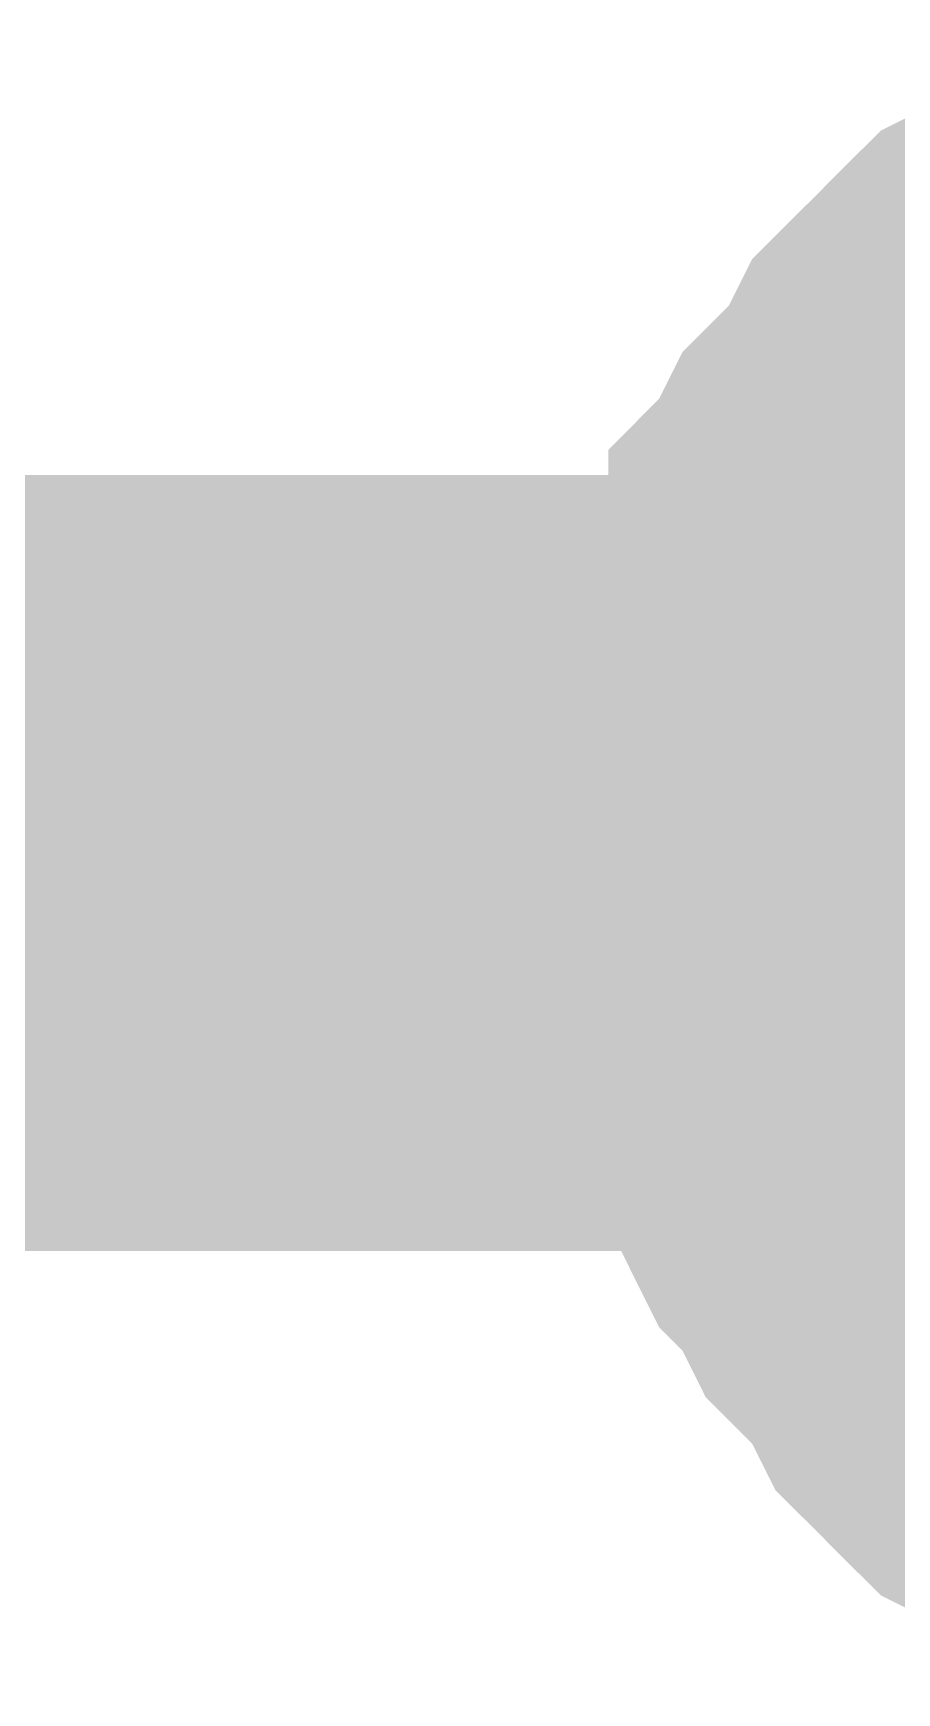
# Model space of a CAD drawing. Header units: inches. Extents: x 0 to 841, y 0 to 594.
# Drawn here: x 291.111 to 291.946, y 116.683 to 118.285 of the extents above; entities that cross this region are included whole.
import ezdxf

# ---------------------------------------------------------------- set-up
doc = ezdxf.new("R2010")
doc.units = ezdxf.units.IN
doc.layers.add('Sheet', color=255, linetype='Continuous')

msp = doc.modelspace()

# ---------------------------------------------------------------- linework, layer by layer
at = {"layer": 'Sheet'}
for points in [[(291.7494, 117.4839, 0.2997, 0.2997, 0), (291.7494, 117.5288, 0.2997, 0.2997, 0), (291.7494, 117.5737, 0.2997, 0.2997, 0), (291.7494, 117.5962, 0.2997, 0.2997, 0), (291.7718, 117.6411, 0.2997, 0.2997, 0), (291.7718, 117.686, 0.2997, 0.2997, 0), (291.7943, 117.7085, 0.2997, 0.2997, 0), (291.7943, 117.7534, 0.2997, 0.2997, 0), (291.8168, 117.7759, 0.2997, 0.2997, 0), (291.8168, 117.8208, 0.2997, 0.2997, 0), (291.8392, 117.8432, 0.2997, 0.2997, 0), (291.8617, 117.8882, 0.2997, 0.2997, 0), (291.8841, 117.9106, 0.2997, 0.2997, 0), (291.9066, 117.9331, 0.2997, 0.2997, 0), (291.929, 117.978, 0.2997, 0.2997, 0), (291.9515, 118.0005, 0.2997, 0.2997, 0), (291.974, 118.0229, 0.2997, 0.2997, 0), (291.9964, 118.0454, 0.2997, 0.2997, 0), (292.0189, 118.0678, 0.2997, 0.2997, 0), (292.0638, 118.0903, 0.2997, 0.2997, 0), (292.0863, 118.1127, 0.2997, 0.2997, 0), (292.1087, 118.1352, 0.2997, 0.2997, 0)], [(291.7494, 117.4839, 0.2997, 0.2997, 0), (291.7494, 117.5288, 0.2997, 0.2997, 0), (291.7494, 117.5737, 0.2997, 0.2997, 0), (291.7494, 117.5962, 0.2997, 0.2997, 0), (291.7718, 117.6411, 0.2997, 0.2997, 0), (291.7718, 117.686, 0.2997, 0.2997, 0), (291.7943, 117.7085, 0.2997, 0.2997, 0), (291.7943, 117.7534, 0.2997, 0.2997, 0), (291.8168, 117.7759, 0.2997, 0.2997, 0), (291.8168, 117.8208, 0.2997, 0.2997, 0), (291.8392, 117.8432, 0.2997, 0.2997, 0), (291.8617, 117.8882, 0.2997, 0.2997, 0), (291.8841, 117.9106, 0.2997, 0.2997, 0), (291.9066, 117.9331, 0.2997, 0.2997, 0), (291.929, 117.978, 0.2997, 0.2997, 0), (291.9515, 118.0005, 0.2997, 0.2997, 0), (291.974, 118.0229, 0.2997, 0.2997, 0), (291.9964, 118.0454, 0.2997, 0.2997, 0), (292.0189, 118.0678, 0.2997, 0.2997, 0), (292.0638, 118.0903, 0.2997, 0.2997, 0), (292.0863, 118.1127, 0.2997, 0.2997, 0), (292.1087, 118.1352, 0.2997, 0.2997, 0)], [(291.7494, 117.4839, 0.2997, 0.2997, 0), (291.7494, 117.5288, 0.2997, 0.2997, 0), (291.7494, 117.5737, 0.2997, 0.2997, 0), (291.7494, 117.5962, 0.2997, 0.2997, 0), (291.7718, 117.6411, 0.2997, 0.2997, 0), (291.7718, 117.686, 0.2997, 0.2997, 0), (291.7943, 117.7085, 0.2997, 0.2997, 0), (291.7943, 117.7534, 0.2997, 0.2997, 0), (291.8168, 117.7759, 0.2997, 0.2997, 0), (291.8168, 117.8208, 0.2997, 0.2997, 0), (291.8392, 117.8432, 0.2997, 0.2997, 0), (291.8617, 117.8882, 0.2997, 0.2997, 0), (291.8841, 117.9106, 0.2997, 0.2997, 0), (291.9066, 117.9331, 0.2997, 0.2997, 0), (291.929, 117.978, 0.2997, 0.2997, 0), (291.9515, 118.0005, 0.2997, 0.2997, 0), (291.974, 118.0229, 0.2997, 0.2997, 0), (291.9964, 118.0454, 0.2997, 0.2997, 0), (292.0189, 118.0678, 0.2997, 0.2997, 0), (292.0638, 118.0903, 0.2997, 0.2997, 0), (292.0863, 118.1127, 0.2997, 0.2997, 0), (292.1087, 118.1352, 0.2997, 0.2997, 0)], [(291.7494, 117.4839, 0.2997, 0.2997, 0), (291.7494, 117.5288, 0.2997, 0.2997, 0), (291.7494, 117.5737, 0.2997, 0.2997, 0), (291.7494, 117.5962, 0.2997, 0.2997, 0), (291.7718, 117.6411, 0.2997, 0.2997, 0), (291.7718, 117.686, 0.2997, 0.2997, 0), (291.7943, 117.7085, 0.2997, 0.2997, 0), (291.7943, 117.7534, 0.2997, 0.2997, 0), (291.8168, 117.7759, 0.2997, 0.2997, 0), (291.8168, 117.8208, 0.2997, 0.2997, 0), (291.8392, 117.8432, 0.2997, 0.2997, 0), (291.8617, 117.8882, 0.2997, 0.2997, 0), (291.8841, 117.9106, 0.2997, 0.2997, 0), (291.9066, 117.9331, 0.2997, 0.2997, 0), (291.929, 117.978, 0.2997, 0.2997, 0), (291.9515, 118.0005, 0.2997, 0.2997, 0), (291.974, 118.0229, 0.2997, 0.2997, 0), (291.9964, 118.0454, 0.2997, 0.2997, 0), (292.0189, 118.0678, 0.2997, 0.2997, 0), (292.0638, 118.0903, 0.2997, 0.2997, 0), (292.0863, 118.1127, 0.2997, 0.2997, 0), (292.1087, 118.1352, 0.2997, 0.2997, 0)], [(291.7494, 117.4839, 0.0991, 0.0991, 0), (291.7494, 117.5288, 0.0991, 0.0991, 0), (291.7494, 117.5737, 0.0991, 0.0991, 0), (291.7494, 117.5962, 0.0991, 0.0991, 0), (291.7718, 117.6411, 0.0991, 0.0991, 0), (291.7718, 117.686, 0.0991, 0.0991, 0), (291.7943, 117.7085, 0.0991, 0.0991, 0), (291.7943, 117.7534, 0.0991, 0.0991, 0), (291.8168, 117.7759, 0.0991, 0.0991, 0), (291.8168, 117.8208, 0.0991, 0.0991, 0), (291.8392, 117.8432, 0.0991, 0.0991, 0), (291.8617, 117.8882, 0.0991, 0.0991, 0), (291.8841, 117.9106, 0.0991, 0.0991, 0), (291.9066, 117.9331, 0.0991, 0.0991, 0), (291.929, 117.978, 0.0991, 0.0991, 0), (291.9515, 118.0005, 0.0991, 0.0991, 0), (291.974, 118.0229, 0.0991, 0.0991, 0), (291.9964, 118.0454, 0.0991, 0.0991, 0)], [(291.7494, 117.4839, 0.0991, 0.0991, 0), (291.7494, 117.5288, 0.0991, 0.0991, 0), (291.7494, 117.5737, 0.0991, 0.0991, 0), (291.7494, 117.5962, 0.0991, 0.0991, 0), (291.7718, 117.6411, 0.0991, 0.0991, 0), (291.7718, 117.686, 0.0991, 0.0991, 0), (291.7943, 117.7085, 0.0991, 0.0991, 0), (291.7943, 117.7534, 0.0991, 0.0991, 0), (291.8168, 117.7759, 0.0991, 0.0991, 0), (291.8168, 117.8208, 0.0991, 0.0991, 0), (291.8392, 117.8432, 0.0991, 0.0991, 0), (291.8617, 117.8882, 0.0991, 0.0991, 0), (291.8841, 117.9106, 0.0991, 0.0991, 0), (291.9066, 117.9331, 0.0991, 0.0991, 0), (291.929, 117.978, 0.0991, 0.0991, 0), (291.9515, 118.0005, 0.0991, 0.0991, 0), (291.974, 118.0229, 0.0991, 0.0991, 0), (291.9964, 118.0454, 0.0991, 0.0991, 0)], [(291.7494, 117.4839, 0.0991, 0.0991, 0), (291.7494, 117.5288, 0.0991, 0.0991, 0), (291.7494, 117.5737, 0.0991, 0.0991, 0), (291.7494, 117.5962, 0.0991, 0.0991, 0), (291.7718, 117.6411, 0.0991, 0.0991, 0), (291.7718, 117.686, 0.0991, 0.0991, 0), (291.7943, 117.7085, 0.0991, 0.0991, 0), (291.7943, 117.7534, 0.0991, 0.0991, 0), (291.8168, 117.7759, 0.0991, 0.0991, 0), (291.8168, 117.8208, 0.0991, 0.0991, 0), (291.8392, 117.8432, 0.0991, 0.0991, 0), (291.8617, 117.8882, 0.0991, 0.0991, 0), (291.8841, 117.9106, 0.0991, 0.0991, 0), (291.9066, 117.9331, 0.0991, 0.0991, 0), (291.929, 117.978, 0.0991, 0.0991, 0), (291.9515, 118.0005, 0.0991, 0.0991, 0), (291.974, 118.0229, 0.0991, 0.0991, 0), (291.9964, 118.0454, 0.0991, 0.0991, 0)], [(291.7494, 117.4839, 0.0991, 0.0991, 0), (291.7494, 117.5288, 0.0991, 0.0991, 0), (291.7494, 117.5737, 0.0991, 0.0991, 0), (291.7494, 117.5962, 0.0991, 0.0991, 0), (291.7718, 117.6411, 0.0991, 0.0991, 0), (291.7718, 117.686, 0.0991, 0.0991, 0), (291.7943, 117.7085, 0.0991, 0.0991, 0), (291.7943, 117.7534, 0.0991, 0.0991, 0), (291.8168, 117.7759, 0.0991, 0.0991, 0), (291.8168, 117.8208, 0.0991, 0.0991, 0), (291.8392, 117.8432, 0.0991, 0.0991, 0), (291.8617, 117.8882, 0.0991, 0.0991, 0), (291.8841, 117.9106, 0.0991, 0.0991, 0), (291.9066, 117.9331, 0.0991, 0.0991, 0), (291.929, 117.978, 0.0991, 0.0991, 0), (291.9515, 118.0005, 0.0991, 0.0991, 0), (291.974, 118.0229, 0.0991, 0.0991, 0), (291.9964, 118.0454, 0.0991, 0.0991, 0)], [(292.0189, 117.4839, 0.2997, 0.2997, 0), (292.0189, 117.5064, 0.2997, 0.2997, 0), (292.0189, 117.5288, 0.2997, 0.2997, 0), (292.0189, 117.5737, 0.2997, 0.2997, 0), (292.0189, 117.5962, 0.2997, 0.2997, 0), (292.0413, 117.6186, 0.2997, 0.2997, 0), (292.0413, 117.6411, 0.2997, 0.2997, 0), (292.0413, 117.6636, 0.2997, 0.2997, 0), (292.0638, 117.686, 0.2997, 0.2997, 0), (292.0638, 117.7085, 0.2997, 0.2997, 0), (292.0863, 117.7309, 0.2997, 0.2997, 0), (292.0863, 117.7534, 0.2997, 0.2997, 0), (292.1087, 117.7759, 0.2997, 0.2997, 0)], [(292.0189, 117.4839, 0.2997, 0.2997, 0), (292.0189, 117.5064, 0.2997, 0.2997, 0), (292.0189, 117.5288, 0.2997, 0.2997, 0), (292.0189, 117.5737, 0.2997, 0.2997, 0), (292.0189, 117.5962, 0.2997, 0.2997, 0), (292.0413, 117.6186, 0.2997, 0.2997, 0), (292.0413, 117.6411, 0.2997, 0.2997, 0), (292.0413, 117.6636, 0.2997, 0.2997, 0), (292.0638, 117.686, 0.2997, 0.2997, 0), (292.0638, 117.7085, 0.2997, 0.2997, 0), (292.0863, 117.7309, 0.2997, 0.2997, 0), (292.0863, 117.7534, 0.2997, 0.2997, 0), (292.1087, 117.7759, 0.2997, 0.2997, 0)], [(292.0189, 117.4839, 0.2997, 0.2997, 0), (292.0189, 117.5064, 0.2997, 0.2997, 0), (292.0189, 117.5288, 0.2997, 0.2997, 0), (292.0189, 117.5737, 0.2997, 0.2997, 0), (292.0189, 117.5962, 0.2997, 0.2997, 0), (292.0413, 117.6186, 0.2997, 0.2997, 0), (292.0413, 117.6411, 0.2997, 0.2997, 0), (292.0413, 117.6636, 0.2997, 0.2997, 0), (292.0638, 117.686, 0.2997, 0.2997, 0), (292.0638, 117.7085, 0.2997, 0.2997, 0), (292.0863, 117.7309, 0.2997, 0.2997, 0), (292.0863, 117.7534, 0.2997, 0.2997, 0), (292.1087, 117.7759, 0.2997, 0.2997, 0)], [(287.5273, 117.4839, 0.7493, 0.7493, 0), (292.513, 117.4839, 0.7493, 0.7493, 0)], [(287.5273, 117.4839, 0.2997, 0.2997, 0), (292.513, 117.4839, 0.2997, 0.2997, 0)], [(292.1087, 116.8326, 0.2997, 0.2997, 0), (292.0863, 116.855, 0.2997, 0.2997, 0), (292.0638, 116.8775, 0.2997, 0.2997, 0), (292.0189, 116.9, 0.2997, 0.2997, 0), (291.9964, 116.9224, 0.2997, 0.2997, 0), (291.974, 116.9449, 0.2997, 0.2997, 0), (291.9515, 116.9673, 0.2997, 0.2997, 0), (291.929, 117.0123, 0.2997, 0.2997, 0), (291.9066, 117.0347, 0.2997, 0.2997, 0), (291.8841, 117.0572, 0.2997, 0.2997, 0), (291.8617, 117.1021, 0.2997, 0.2997, 0), (291.8392, 117.1245, 0.2997, 0.2997, 0), (291.8168, 117.1695, 0.2997, 0.2997, 0), (291.8168, 117.1919, 0.2997, 0.2997, 0), (291.7943, 117.2368, 0.2997, 0.2997, 0), (291.7943, 117.2593, 0.2997, 0.2997, 0), (291.7718, 117.3042, 0.2997, 0.2997, 0), (291.7718, 117.3267, 0.2997, 0.2997, 0), (291.7494, 117.3716, 0.2997, 0.2997, 0), (291.7494, 117.4165, 0.2997, 0.2997, 0), (291.7494, 117.439, 0.2997, 0.2997, 0), (291.7494, 117.4839, 0.2997, 0.2997, 0)], [(291.7494, 117.4839, 0.2997, 0.2997, 0), (291.7494, 117.4839, 0.2997, 0.2997, 0)], [(292.1087, 116.8326, 0.2997, 0.2997, 0), (292.0863, 116.855, 0.2997, 0.2997, 0), (292.0638, 116.8775, 0.2997, 0.2997, 0), (292.0189, 116.9, 0.2997, 0.2997, 0), (291.9964, 116.9224, 0.2997, 0.2997, 0), (291.974, 116.9449, 0.2997, 0.2997, 0), (291.9515, 116.9673, 0.2997, 0.2997, 0), (291.929, 117.0123, 0.2997, 0.2997, 0), (291.9066, 117.0347, 0.2997, 0.2997, 0), (291.8841, 117.0572, 0.2997, 0.2997, 0), (291.8617, 117.1021, 0.2997, 0.2997, 0), (291.8392, 117.1245, 0.2997, 0.2997, 0), (291.8168, 117.1695, 0.2997, 0.2997, 0), (291.8168, 117.1919, 0.2997, 0.2997, 0), (291.7943, 117.2368, 0.2997, 0.2997, 0), (291.7943, 117.2593, 0.2997, 0.2997, 0), (291.7718, 117.3042, 0.2997, 0.2997, 0), (291.7718, 117.3267, 0.2997, 0.2997, 0), (291.7494, 117.3716, 0.2997, 0.2997, 0), (291.7494, 117.4165, 0.2997, 0.2997, 0), (291.7494, 117.439, 0.2997, 0.2997, 0), (291.7494, 117.4839, 0.2997, 0.2997, 0)], [(291.7494, 117.4839, 0.2997, 0.2997, 0), (291.7494, 117.4839, 0.2997, 0.2997, 0)], [(292.1087, 116.8326, 0.2997, 0.2997, 0), (292.0863, 116.855, 0.2997, 0.2997, 0), (292.0638, 116.8775, 0.2997, 0.2997, 0), (292.0189, 116.9, 0.2997, 0.2997, 0), (291.9964, 116.9224, 0.2997, 0.2997, 0), (291.974, 116.9449, 0.2997, 0.2997, 0), (291.9515, 116.9673, 0.2997, 0.2997, 0), (291.929, 117.0123, 0.2997, 0.2997, 0), (291.9066, 117.0347, 0.2997, 0.2997, 0), (291.8841, 117.0572, 0.2997, 0.2997, 0), (291.8617, 117.1021, 0.2997, 0.2997, 0), (291.8392, 117.1245, 0.2997, 0.2997, 0), (291.8168, 117.1695, 0.2997, 0.2997, 0), (291.8168, 117.1919, 0.2997, 0.2997, 0), (291.7943, 117.2368, 0.2997, 0.2997, 0), (291.7943, 117.2593, 0.2997, 0.2997, 0), (291.7718, 117.3042, 0.2997, 0.2997, 0), (291.7718, 117.3267, 0.2997, 0.2997, 0), (291.7494, 117.3716, 0.2997, 0.2997, 0), (291.7494, 117.4165, 0.2997, 0.2997, 0), (291.7494, 117.439, 0.2997, 0.2997, 0), (291.7494, 117.4839, 0.2997, 0.2997, 0)], [(291.7494, 117.4839, 0.2997, 0.2997, 0), (291.7494, 117.4839, 0.2997, 0.2997, 0)], [(292.1087, 116.8326, 0.2997, 0.2997, 0), (292.0863, 116.855, 0.2997, 0.2997, 0), (292.0638, 116.8775, 0.2997, 0.2997, 0), (292.0189, 116.9, 0.2997, 0.2997, 0), (291.9964, 116.9224, 0.2997, 0.2997, 0), (291.974, 116.9449, 0.2997, 0.2997, 0), (291.9515, 116.9673, 0.2997, 0.2997, 0), (291.929, 117.0123, 0.2997, 0.2997, 0), (291.9066, 117.0347, 0.2997, 0.2997, 0), (291.8841, 117.0572, 0.2997, 0.2997, 0), (291.8617, 117.1021, 0.2997, 0.2997, 0), (291.8392, 117.1245, 0.2997, 0.2997, 0), (291.8168, 117.1695, 0.2997, 0.2997, 0), (291.8168, 117.1919, 0.2997, 0.2997, 0), (291.7943, 117.2368, 0.2997, 0.2997, 0), (291.7943, 117.2593, 0.2997, 0.2997, 0), (291.7718, 117.3042, 0.2997, 0.2997, 0), (291.7718, 117.3267, 0.2997, 0.2997, 0), (291.7494, 117.3716, 0.2997, 0.2997, 0), (291.7494, 117.4165, 0.2997, 0.2997, 0), (291.7494, 117.439, 0.2997, 0.2997, 0), (291.7494, 117.4839, 0.2997, 0.2997, 0)], [(291.7494, 117.4839, 0.2997, 0.2997, 0), (291.7494, 117.4839, 0.2997, 0.2997, 0)], [(292.1087, 117.2144, 0.2997, 0.2997, 0), (292.0863, 117.2368, 0.2997, 0.2997, 0), (292.0863, 117.2593, 0.2997, 0.2997, 0), (292.0638, 117.2818, 0.2997, 0.2997, 0), (292.0638, 117.2818, 0.2997, 0.2997, 0), (292.0413, 117.3042, 0.2997, 0.2997, 0), (292.0413, 117.3491, 0.2997, 0.2997, 0), (292.0413, 117.3716, 0.2997, 0.2997, 0), (292.0189, 117.3941, 0.2997, 0.2997, 0), (292.0189, 117.4165, 0.2997, 0.2997, 0), (292.0189, 117.439, 0.2997, 0.2997, 0), (292.0189, 117.4614, 0.2997, 0.2997, 0), (292.0189, 117.4839, 0.2997, 0.2997, 0)], [(292.0189, 117.4839, 0.2997, 0.2997, 0), (292.0189, 117.4839, 0.2997, 0.2997, 0)], [(292.1087, 117.2144, 0.2997, 0.2997, 0), (292.0863, 117.2368, 0.2997, 0.2997, 0), (292.0863, 117.2593, 0.2997, 0.2997, 0), (292.0638, 117.2818, 0.2997, 0.2997, 0), (292.0638, 117.2818, 0.2997, 0.2997, 0), (292.0413, 117.3042, 0.2997, 0.2997, 0), (292.0413, 117.3491, 0.2997, 0.2997, 0), (292.0413, 117.3716, 0.2997, 0.2997, 0), (292.0189, 117.3941, 0.2997, 0.2997, 0), (292.0189, 117.4165, 0.2997, 0.2997, 0), (292.0189, 117.439, 0.2997, 0.2997, 0), (292.0189, 117.4614, 0.2997, 0.2997, 0), (292.0189, 117.4839, 0.2997, 0.2997, 0)], [(292.0189, 117.4839, 0.2997, 0.2997, 0), (292.0189, 117.4839, 0.2997, 0.2997, 0)], [(292.1087, 117.2144, 0.2997, 0.2997, 0), (292.0863, 117.2368, 0.2997, 0.2997, 0), (292.0863, 117.2593, 0.2997, 0.2997, 0), (292.0638, 117.2818, 0.2997, 0.2997, 0), (292.0638, 117.2818, 0.2997, 0.2997, 0), (292.0413, 117.3042, 0.2997, 0.2997, 0), (292.0413, 117.3491, 0.2997, 0.2997, 0), (292.0413, 117.3716, 0.2997, 0.2997, 0), (292.0189, 117.3941, 0.2997, 0.2997, 0), (292.0189, 117.4165, 0.2997, 0.2997, 0), (292.0189, 117.439, 0.2997, 0.2997, 0), (292.0189, 117.4614, 0.2997, 0.2997, 0), (292.0189, 117.4839, 0.2997, 0.2997, 0)], [(292.0189, 117.4839, 0.2997, 0.2997, 0), (292.0189, 117.4839, 0.2997, 0.2997, 0)], [(291.9964, 116.9224, 0.0991, 0.0991, 0), (291.974, 116.9449, 0.0991, 0.0991, 0), (291.9515, 116.9673, 0.0991, 0.0991, 0), (291.929, 117.0123, 0.0991, 0.0991, 0), (291.9066, 117.0347, 0.0991, 0.0991, 0), (291.8841, 117.0572, 0.0991, 0.0991, 0), (291.8617, 117.1021, 0.0991, 0.0991, 0), (291.8392, 117.1245, 0.0991, 0.0991, 0), (291.8168, 117.1695, 0.0991, 0.0991, 0), (291.8168, 117.1919, 0.0991, 0.0991, 0), (291.7943, 117.2368, 0.0991, 0.0991, 0), (291.7943, 117.2593, 0.0991, 0.0991, 0), (291.7718, 117.3042, 0.0991, 0.0991, 0), (291.7718, 117.3267, 0.0991, 0.0991, 0), (291.7494, 117.3716, 0.0991, 0.0991, 0), (291.7494, 117.4165, 0.0991, 0.0991, 0), (291.7494, 117.439, 0.0991, 0.0991, 0), (291.7494, 117.4839, 0.0991, 0.0991, 0)], [(291.7494, 117.4839, 0.0991, 0.0991, 0), (291.7494, 117.4839, 0.0991, 0.0991, 0)], [(291.9964, 116.9224, 0.0991, 0.0991, 0), (291.974, 116.9449, 0.0991, 0.0991, 0), (291.9515, 116.9673, 0.0991, 0.0991, 0), (291.929, 117.0123, 0.0991, 0.0991, 0), (291.9066, 117.0347, 0.0991, 0.0991, 0), (291.8841, 117.0572, 0.0991, 0.0991, 0), (291.8617, 117.1021, 0.0991, 0.0991, 0), (291.8392, 117.1245, 0.0991, 0.0991, 0), (291.8168, 117.1695, 0.0991, 0.0991, 0), (291.8168, 117.1919, 0.0991, 0.0991, 0), (291.7943, 117.2368, 0.0991, 0.0991, 0), (291.7943, 117.2593, 0.0991, 0.0991, 0), (291.7718, 117.3042, 0.0991, 0.0991, 0), (291.7718, 117.3267, 0.0991, 0.0991, 0), (291.7494, 117.3716, 0.0991, 0.0991, 0), (291.7494, 117.4165, 0.0991, 0.0991, 0), (291.7494, 117.439, 0.0991, 0.0991, 0), (291.7494, 117.4839, 0.0991, 0.0991, 0)], [(291.7494, 117.4839, 0.0991, 0.0991, 0), (291.7494, 117.4839, 0.0991, 0.0991, 0)], [(291.9964, 116.9224, 0.0991, 0.0991, 0), (291.974, 116.9449, 0.0991, 0.0991, 0), (291.9515, 116.9673, 0.0991, 0.0991, 0), (291.929, 117.0123, 0.0991, 0.0991, 0), (291.9066, 117.0347, 0.0991, 0.0991, 0), (291.8841, 117.0572, 0.0991, 0.0991, 0), (291.8617, 117.1021, 0.0991, 0.0991, 0), (291.8392, 117.1245, 0.0991, 0.0991, 0), (291.8168, 117.1695, 0.0991, 0.0991, 0), (291.8168, 117.1919, 0.0991, 0.0991, 0), (291.7943, 117.2368, 0.0991, 0.0991, 0), (291.7943, 117.2593, 0.0991, 0.0991, 0), (291.7718, 117.3042, 0.0991, 0.0991, 0), (291.7718, 117.3267, 0.0991, 0.0991, 0), (291.7494, 117.3716, 0.0991, 0.0991, 0), (291.7494, 117.4165, 0.0991, 0.0991, 0), (291.7494, 117.439, 0.0991, 0.0991, 0), (291.7494, 117.4839, 0.0991, 0.0991, 0)], [(291.7494, 117.4839, 0.0991, 0.0991, 0), (291.7494, 117.4839, 0.0991, 0.0991, 0)], [(291.9964, 116.9224, 0.0991, 0.0991, 0), (291.974, 116.9449, 0.0991, 0.0991, 0), (291.9515, 116.9673, 0.0991, 0.0991, 0), (291.929, 117.0123, 0.0991, 0.0991, 0), (291.9066, 117.0347, 0.0991, 0.0991, 0), (291.8841, 117.0572, 0.0991, 0.0991, 0), (291.8617, 117.1021, 0.0991, 0.0991, 0), (291.8392, 117.1245, 0.0991, 0.0991, 0), (291.8168, 117.1695, 0.0991, 0.0991, 0), (291.8168, 117.1919, 0.0991, 0.0991, 0), (291.7943, 117.2368, 0.0991, 0.0991, 0), (291.7943, 117.2593, 0.0991, 0.0991, 0), (291.7718, 117.3042, 0.0991, 0.0991, 0), (291.7718, 117.3267, 0.0991, 0.0991, 0), (291.7494, 117.3716, 0.0991, 0.0991, 0), (291.7494, 117.4165, 0.0991, 0.0991, 0), (291.7494, 117.439, 0.0991, 0.0991, 0), (291.7494, 117.4839, 0.0991, 0.0991, 0)], [(291.7494, 117.4839, 0.0991, 0.0991, 0), (291.7494, 117.4839, 0.0991, 0.0991, 0)]]:
    msp.add_lwpolyline(points, format="xyseb", dxfattribs=at)

doc.saveas('drawing.dxf')
